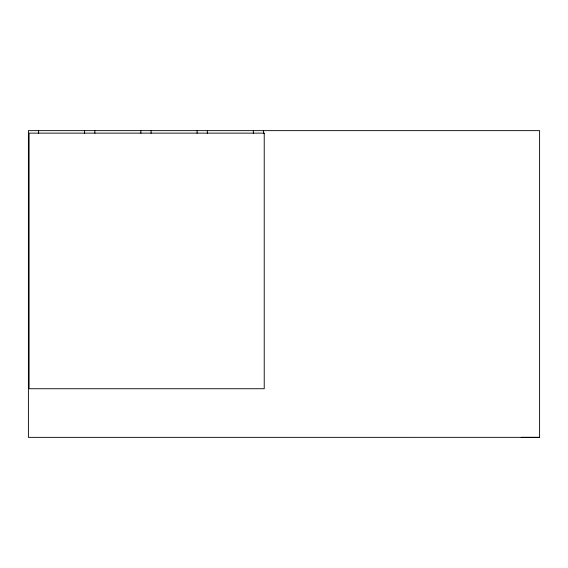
<?xml version="1.0" encoding="UTF-8"?>
<svg xmlns="http://www.w3.org/2000/svg" width="568" height="568" viewBox="0 0 568 568"><rect width="100%" height="100%" fill="white"/><g stroke="black" fill="none" stroke-linecap="round" stroke-linejoin="round"><path stroke-width="0.85" d="M539.6 437.346L28.4 437.36L28.4 130.64L539.6 130.64L539.6 437.36L521.197 437.346M263.552 130.64L263.552 133.302M253.328 130.64L253.328 133.302M207.32 130.64L207.32 133.302M197.096 130.64L197.096 133.302M151.088 130.64L151.088 133.302M140.864 130.64L140.864 133.302M94.856 130.64L94.856 133.302M84.632 130.64L84.632 133.302M38.624 130.64L38.624 133.302M264.226 133.132L29.075 133.132L29.075 388.732L264.226 388.732L264.226 133.132"/></g></svg>
